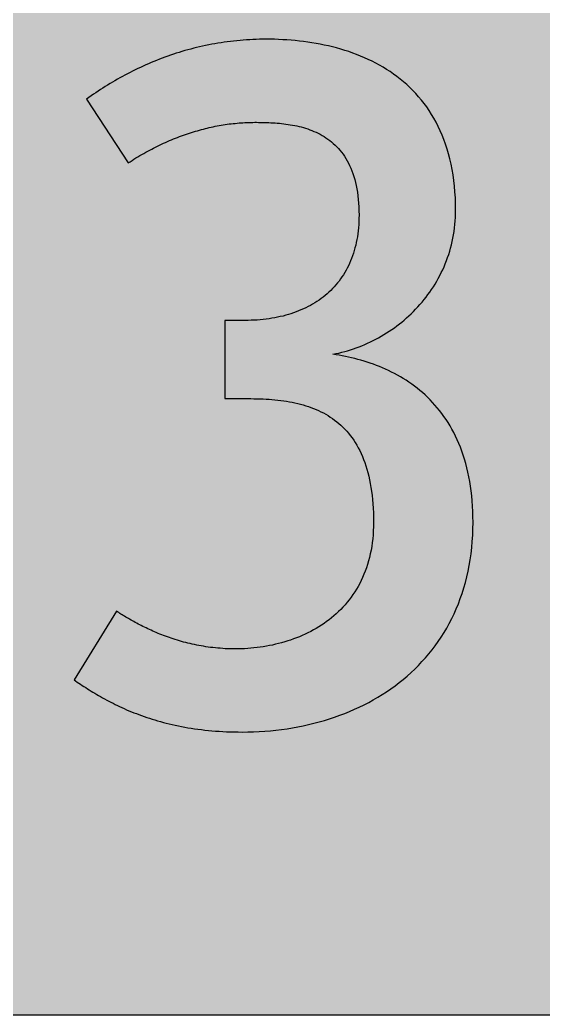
# Model space of a CAD drawing. Header units: millimetres. Extents: x 0 to 183, y 0 to 141.
# Drawn here: x 53.6 to 91.8, y 0.1 to 72.7 of the extents above; entities that cross this region are included whole.
import ezdxf

# ---------------------------------------------------------------- set-up
doc = ezdxf.new("R2010")
doc.units = ezdxf.units.MM

msp = doc.modelspace()

# ---------------------------------------------------------------- hatches: boundary and pattern name
for color, points in [(254, [(14.1633, 0.0536), (13.9878, 0.0533), (13.8125, 0.0559), (13.6373, 0.061), (13.462, 0.0686), (13.2893, 0.0787), (13.114, 0.0914), (12.9413, 0.1041), (12.7686, 0.1219), (12.5959, 0.1397), (12.4231, 0.16), (12.2504, 0.1829), (12.0777, 0.2057), (11.9075, 0.2337), (11.7373, 0.2616), (11.5672, 0.2921), (11.397, 0.3251), (11.2268, 0.3607), (11.0592, 0.3988), (10.8915, 0.4369), (10.7239, 0.4775), (10.5562, 0.5207), (10.3886, 0.5664), (10.2235, 0.6121), (10.0584, 0.6629), (9.8933, 0.7137), (9.7307, 0.7671), (9.5682, 0.8204), (9.4056, 0.8788), (9.2431, 0.9373), (9.083, 0.9982), (8.923, 1.0617), (8.763, 1.1252), (8.6055, 1.1938), (8.4455, 1.2624), (8.2906, 1.331), (8.1331, 1.4046), (7.9781, 1.4783), (7.8232, 1.5545), (7.6708, 1.6332), (7.5184, 1.7145), (7.366, 1.7958), (7.2161, 1.8796), (7.0663, 1.966), (6.919, 2.0523), (6.7716, 2.1438), (6.6243, 2.2352), (6.4795, 2.3266), (6.3348, 2.4232), (6.19, 2.5197), (6.0477, 2.6187), (5.908, 2.7178), (5.7683, 2.8194), (5.6286, 2.9235), (5.4915, 3.0302), (5.3543, 3.1369), (5.2197, 3.2461), (5.0851, 3.3579), (4.953, 3.4722), (4.8209, 3.5865), (4.6914, 3.7033), (4.5644, 3.8202), (4.4348, 3.9395), (4.3104, 4.0615), (4.1859, 4.1859), (4.0615, 4.3104), (3.9395, 4.4348), (3.8202, 4.5618), (3.7033, 4.6914), (3.5865, 4.8209), (3.4722, 4.953), (3.3579, 5.0851), (3.2487, 5.2197), (3.1369, 5.3543), (3.0302, 5.4915), (2.9235, 5.6286), (2.8194, 5.7683), (2.7178, 5.908), (2.6187, 6.0477), (2.5197, 6.19), (2.4232, 6.3348), (2.3266, 6.477), (2.2352, 6.6243), (2.1438, 6.7691), (2.0523, 6.919), (1.966, 7.0663), (1.8796, 7.2161), (1.7958, 7.366), (1.7145, 7.5184), (1.6332, 7.6708), (1.5545, 7.8232), (1.4783, 7.9781), (1.4046, 8.1331), (1.331, 8.2906), (1.2598, 8.4455), (1.1913, 8.603), (1.1252, 8.763), (1.0592, 8.923), (0.9982, 9.083), (0.9373, 9.2431), (0.8763, 9.4056), (0.8204, 9.5682), (0.7645, 9.7307), (0.7112, 9.8933), (0.6604, 10.0584), (0.6121, 10.2235), (0.5639, 10.3911), (0.5207, 10.5562), (0.4775, 10.7239), (0.4343, 10.8915), (0.3962, 11.0592), (0.3607, 11.2268), (0.3251, 11.397), (0.2921, 11.5672), (0.2616, 11.7373), (0.2311, 11.9075), (0.2057, 12.0802), (0.1803, 12.2504), (0.1575, 12.4231), (0.1372, 12.5959), (0.1194, 12.7686), (0.1041, 12.9413), (0.0889, 13.1166), (0.0787, 13.2893), (0.0686, 13.4645), (0.061, 13.6373), (0.0559, 13.8125), (0.0508, 13.9878), (0.0508, 14.163), (0.0522, 127.0536), (0.0508, 127.2286), (0.0559, 127.4039), (0.061, 127.5766), (0.0686, 127.7518), (0.0787, 127.9271), (0.0889, 128.0998), (0.1041, 128.2725), (0.1194, 128.4478), (0.1372, 128.6205), (0.1575, 128.7907), (0.1803, 128.9634), (0.2057, 129.1361), (0.2311, 129.3063), (0.2616, 129.4765), (0.2921, 129.6467), (0.3251, 129.8169), (0.3607, 129.987), (0.3962, 130.1547), (0.4343, 130.3249), (0.4775, 130.49), (0.5207, 130.6576), (0.5639, 130.8252), (0.6121, 130.9903), (0.6604, 131.1554), (0.7112, 131.3205), (0.7645, 131.4831), (0.8204, 131.6482), (0.8763, 131.8082), (0.9373, 131.9708), (0.9982, 132.1308), (1.0592, 132.2934), (1.1252, 132.4508), (1.1913, 132.6109), (1.2598, 132.7683), (1.331, 132.9258), (1.4046, 133.0808), (1.4783, 133.2357), (1.5545, 133.3906), (1.6332, 133.543), (1.7145, 133.6954), (1.7958, 133.8478), (1.8796, 133.9977), (1.966, 134.1476), (2.0523, 134.2974), (2.1438, 134.4447), (2.2352, 134.5895), (2.3266, 134.7368), (2.4232, 134.8791), (2.5197, 135.0239), (2.6187, 135.1661), (2.7178, 135.3058), (2.8194, 135.4455), (2.9235, 135.5852), (3.0302, 135.7224), (3.1369, 135.8595), (3.2487, 135.9941), (3.3579, 136.1288), (3.4722, 136.2608), (3.5865, 136.3929), (3.7033, 136.5225), (3.8202, 136.652), (3.9395, 136.779), (4.0615, 136.9035), (4.1859, 137.0305), (4.3104, 137.1524), (4.4348, 137.2743), (4.5644, 137.3937), (4.6914, 137.5131), (4.8209, 137.6274), (4.953, 137.7442), (5.0851, 137.856), (5.2197, 137.9677), (5.3543, 138.0769), (5.4915, 138.1836), (5.6286, 138.2903), (5.7683, 138.3944), (5.908, 138.496), (6.0477, 138.5976), (6.19, 138.6942), (6.3348, 138.7932), (6.4795, 138.8872), (6.6243, 138.9812), (6.7716, 139.0726), (6.919, 139.1615), (7.0663, 139.2479), (7.2161, 139.3342), (7.366, 139.4181), (7.5184, 139.5019), (7.6708, 139.5806), (7.8232, 139.6594), (7.9781, 139.7356), (8.1331, 139.8092), (8.2906, 139.8829), (8.4455, 139.954), (8.6055, 140.0226), (8.763, 140.0886), (8.923, 140.1547), (9.083, 140.2182), (9.2431, 140.2791), (9.4056, 140.3375), (9.5682, 140.3934), (9.7307, 140.4493), (9.8933, 140.5026), (10.0584, 140.5534), (10.2235, 140.6017), (10.3886, 140.65), (10.5562, 140.6957), (10.7239, 140.7389), (10.8915, 140.7795), (11.0592, 140.8176), (11.2268, 140.8557), (11.397, 140.8887), (11.5672, 140.9217), (11.7373, 140.9522), (11.9075, 140.9827), (12.0777, 141.0081), (12.2504, 141.0335), (12.4231, 141.0564), (12.5959, 141.0767), (12.7686, 141.0945), (12.9413, 141.1097), (13.114, 141.1249), (13.2893, 141.1376), (13.462, 141.1453), (13.6373, 141.1529), (13.8125, 141.158), (13.9878, 141.163), (14.163, 141.163), (169.3855, 141.1647), (169.5602, 141.163), (169.7355, 141.158), (169.9108, 141.1529), (170.0835, 141.1453), (170.2587, 141.1376), (170.4315, 141.1249), (170.6067, 141.1097), (170.7794, 141.0945), (170.9522, 141.0767), (171.1249, 141.0564), (171.2976, 141.0335), (171.4678, 141.0081), (171.6405, 140.9827), (171.8107, 140.9522), (171.9809, 140.9217), (172.151, 140.8887), (172.3187, 140.8557), (172.4889, 140.8176), (172.6565, 140.7795), (172.8241, 140.7389), (172.9918, 140.6957), (173.1569, 140.65), (173.3245, 140.6017), (173.4896, 140.5534), (173.6522, 140.5026), (173.8173, 140.4493), (173.9798, 140.3934), (174.1424, 140.3375), (174.305, 140.2791), (174.465, 140.2182), (174.625, 140.1547), (174.785, 140.0886), (174.9425, 140.0226), (175.1025, 139.954), (175.2575, 139.8829), (175.4149, 139.8092), (175.5699, 139.7356), (175.7248, 139.6594), (175.8772, 139.5806), (176.0296, 139.5019), (176.182, 139.4181), (176.3319, 139.3342), (176.4817, 139.2479), (176.6291, 139.1615), (176.7764, 139.0726), (176.9237, 138.9812), (177.0685, 138.8872), (177.2133, 138.7932), (177.358, 138.6942), (177.5003, 138.5976), (177.64, 138.496), (177.7797, 138.3944), (177.9194, 138.2903), (178.0565, 138.1836), (178.1937, 138.0769), (178.3283, 137.9677), (178.4629, 137.856), (178.595, 137.7442), (178.7271, 137.6274), (178.8566, 137.5131), (178.9836, 137.3937), (179.1132, 137.2743), (179.2376, 137.1524), (179.3621, 137.0305), (179.4866, 136.9035), (179.6085, 136.779), (179.7279, 136.652), (179.8447, 136.5225), (179.9615, 136.3929), (180.0758, 136.2608), (180.1901, 136.1288), (180.2994, 135.9941), (180.4111, 135.8595), (180.5178, 135.7224), (180.6245, 135.5852), (180.7261, 135.4455), (180.8302, 135.3058), (180.9293, 135.1661), (181.0283, 135.0239), (181.1249, 134.8791), (181.2214, 134.7368), (181.3128, 134.5895), (181.4043, 134.4447), (181.4957, 134.2974), (181.5821, 134.1476), (181.6684, 133.9977), (181.7522, 133.8478), (181.8335, 133.6954), (181.9148, 133.543), (181.991, 133.3906), (182.0697, 133.2357), (182.1434, 133.0808), (182.2145, 132.9258), (182.2856, 132.7683), (182.3542, 132.6109), (182.4228, 132.4508), (182.4863, 132.2934), (182.5498, 132.1308), (182.6108, 131.9708), (182.6692, 131.8082), (182.7276, 131.6482), (182.7809, 131.4831), (182.8343, 131.3205), (182.8851, 131.1554), (182.9359, 130.9903), (182.9816, 130.8252), (183.0273, 130.6576), (183.0705, 130.49), (183.1111, 130.3249), (183.1492, 130.1547), (183.1873, 129.987), (183.2229, 129.8169), (183.2559, 129.6467), (183.2864, 129.4765), (183.3143, 129.3063), (183.3397, 129.1361), (183.3651, 128.9634), (183.388, 128.7907), (183.4083, 128.6205), (183.4261, 128.4478), (183.4413, 128.2725), (183.4566, 128.0998), (183.4693, 127.9271), (183.4769, 127.7518), (183.4845, 127.5766), (183.4921, 127.4039), (183.4947, 127.2286), (183.4947, 127.0533), (183.4967, 14.1647), (183.4947, 13.9878), (183.4921, 13.8125), (183.4845, 13.6373), (183.4769, 13.4645), (183.4693, 13.2893), (183.4566, 13.1166), (183.4413, 12.9413), (183.4261, 12.7686), (183.4083, 12.5959), (183.388, 12.4231), (183.3651, 12.2504), (183.3397, 12.0802), (183.3143, 11.9075), (183.2864, 11.7373), (183.2559, 11.5672), (183.2229, 11.397), (183.1873, 11.2268), (183.1492, 11.0592), (183.1111, 10.8915), (183.0705, 10.7239), (183.0273, 10.5562), (182.9816, 10.3911), (182.9359, 10.2235), (182.8851, 10.0584), (182.8343, 9.8933), (182.7809, 9.7307), (182.7276, 9.5682), (182.6692, 9.4056), (182.6108, 9.2431), (182.5498, 9.083), (182.4863, 8.923), (182.4228, 8.763), (182.3542, 8.603), (182.2856, 8.4455), (182.2145, 8.2906), (182.1434, 8.1331), (182.0697, 7.9781), (181.991, 7.8232), (181.9148, 7.6708), (181.8335, 7.5184), (181.7522, 7.366), (181.6684, 7.2161), (181.5821, 7.0663), (181.4957, 6.919), (181.4043, 6.7691), (181.3128, 6.6243), (181.2214, 6.477), (181.1249, 6.3348), (181.0283, 6.19), (180.9293, 6.0477), (180.8302, 5.908), (180.7261, 5.7683), (180.6245, 5.6286), (180.5178, 5.4915), (180.4111, 5.3543), (180.2994, 5.2197), (180.1901, 5.0851), (180.0758, 4.953), (179.9615, 4.8209), (179.8447, 4.6914), (179.7279, 4.5618), (179.6085, 4.4348), (179.4866, 4.3104), (179.3621, 4.1859), (179.2376, 4.0615), (179.1132, 3.9395), (178.9836, 3.8202), (178.8566, 3.7033), (178.7271, 3.5865), (178.595, 3.4722), (178.4629, 3.3579), (178.3283, 3.2461), (178.1937, 3.1369), (178.0565, 3.0302), (177.9194, 2.9235), (177.7797, 2.8194), (177.64, 2.7178), (177.5003, 2.6187), (177.358, 2.5197), (177.2133, 2.4232), (177.0685, 2.3266), (176.9237, 2.2352), (176.7764, 2.1438), (176.6291, 2.0523), (176.4817, 1.966), (176.3319, 1.8796), (176.182, 1.7958), (176.0296, 1.7145), (175.8772, 1.6332), (175.7248, 1.5545), (175.5699, 1.4783), (175.4149, 1.4046), (175.2575, 1.331), (175.1025, 1.2624), (174.9425, 1.1938), (174.785, 1.1252), (174.625, 1.0617), (174.465, 0.9982), (174.305, 0.9373), (174.1424, 0.8788), (173.9798, 0.8204), (173.8173, 0.7671), (173.6522, 0.7137), (173.4896, 0.6629), (173.3245, 0.6121), (173.1569, 0.5664), (172.9918, 0.5207), (172.8241, 0.4775), (172.6565, 0.4369), (172.4889, 0.3988), (172.3187, 0.3607), (172.151, 0.3251), (171.9809, 0.2921), (171.8107, 0.2616), (171.6405, 0.2337), (171.4678, 0.2057), (171.2976, 0.1829), (171.1249, 0.16), (170.9522, 0.1397), (170.7794, 0.1219), (170.6067, 0.1041), (170.4315, 0.0914), (170.2587, 0.0787), (170.0835, 0.0686), (169.9108, 0.061), (169.7355, 0.0559), (169.5602, 0.0533), (169.385, 0.0533)]), (59, [(86.6951, 36.0369), (86.6902, 36.4388), (86.6775, 36.8325), (86.6597, 37.2186), (86.6318, 37.5945), (86.5962, 37.9654), (86.5556, 38.3261), (86.5073, 38.6791), (86.4514, 39.0246), (86.3879, 39.3624), (86.3194, 39.6926), (86.2432, 40.0152), (86.1619, 40.3301), (86.073, 40.6375), (85.9765, 40.9372), (85.8774, 41.2293), (85.7707, 41.5163), (85.6564, 41.7932), (85.5396, 42.0649), (85.4151, 42.3291), (85.2881, 42.5856), (85.1535, 42.8371), (85.0138, 43.0784), (84.8716, 43.3172), (84.7217, 43.5458), (84.5693, 43.7718), (84.4118, 43.9877), (84.2493, 44.1985), (84.0816, 44.4043), (83.9114, 44.6024), (83.7362, 44.7954), (83.5584, 44.9809), (83.378, 45.1637), (83.1926, 45.3365), (83.0047, 45.5066), (82.8116, 45.6692), (82.616, 45.8267), (82.4179, 45.9791), (82.2173, 46.1264), (82.0141, 46.2686), (81.8083, 46.4058), (81.6, 46.5353), (81.3892, 46.6623), (81.1759, 46.7817), (80.9625, 46.8986), (80.7441, 47.0103), (80.5256, 47.117), (80.3072, 47.2186), (80.0862, 47.3151), (79.8627, 47.4091), (79.6392, 47.4955), (79.4156, 47.5793), (79.1896, 47.6606), (78.9635, 47.7342), (78.7349, 47.8053), (78.5089, 47.8739), (78.2803, 47.9374), (78.0517, 47.9958), (77.8231, 48.0517), (77.597, 48.1051), (77.3684, 48.1533), (77.1423, 48.1965), (76.9137, 48.2371), (76.6877, 48.2752), (76.4642, 48.3108), (76.6775, 48.354), (76.8934, 48.3997), (77.1068, 48.4505), (77.3201, 48.5064), (77.5335, 48.5673), (77.7443, 48.6308), (77.9551, 48.6994), (78.166, 48.7731), (78.3742, 48.8518), (78.5825, 48.9331), (78.7883, 49.022), (78.994, 49.1109), (79.1972, 49.2074), (79.3979, 49.3065), (79.5985, 49.4106), (79.7992, 49.5173), (79.9948, 49.6291), (80.1903, 49.7434), (80.3834, 49.8627), (80.5739, 49.9872), (80.7618, 50.1142), (80.9473, 50.2463), (81.1327, 50.3809), (81.313, 50.5206), (81.4934, 50.6628), (81.6686, 50.8102), (81.8413, 50.96), (82.0115, 51.115), (82.1792, 51.2724), (82.3443, 51.435), (82.5043, 51.6001), (82.6618, 51.7677), (82.8167, 51.9405), (82.9691, 52.1157), (83.1164, 52.2961), (83.2612, 52.4764), (83.4009, 52.6618), (83.5355, 52.8523), (83.6701, 53.0454), (83.7971, 53.2409), (83.9216, 53.4391), (84.041, 53.6423), (84.1578, 53.8455), (84.2696, 54.0563), (84.3763, 54.2671), (84.4779, 54.4805), (84.5744, 54.6989), (84.6684, 54.9199), (84.7547, 55.1434), (84.8385, 55.3695), (84.9173, 55.5981), (84.9884, 55.8292), (85.057, 56.0654), (85.1179, 56.3042), (85.1764, 56.5429), (85.2272, 56.7868), (85.2729, 57.0332), (85.311, 57.2795), (85.344, 57.531), (85.3719, 57.785), (85.3948, 58.0415), (85.41, 58.3006), (85.4202, 58.5597), (85.4227, 58.8239), (85.4177, 59.2811), (85.4024, 59.7281), (85.3745, 60.165), (85.3364, 60.5917), (85.2907, 61.0083), (85.2322, 61.4147), (85.1662, 61.8109), (85.09, 62.197), (85.0036, 62.5729), (84.9071, 62.9387), (84.803, 63.2968), (84.6912, 63.6448), (84.5693, 63.9826), (84.4398, 64.3128), (84.3026, 64.6328), (84.1553, 64.9427), (84.0003, 65.245), (83.8403, 65.5371), (83.6701, 65.8216), (83.4949, 66.0984), (83.312, 66.3651), (83.1215, 66.6242), (82.9259, 66.8731), (82.7227, 67.117), (82.5119, 67.3506), (82.2985, 67.5767), (82.0776, 67.7951), (81.849, 68.006), (81.6178, 68.2092), (81.3791, 68.4047), (81.1378, 68.5927), (80.8914, 68.773), (80.6374, 68.9458), (80.3808, 69.1109), (80.1218, 69.2709), (79.8551, 69.4233), (79.5884, 69.5681), (79.3166, 69.7078), (79.0397, 69.8398), (78.7603, 69.9643), (78.4784, 70.0837), (78.1939, 70.198), (77.9069, 70.3047), (77.6148, 70.4063), (77.3227, 70.5002), (77.028, 70.5891), (76.7334, 70.673), (76.4337, 70.7492), (76.134, 70.8228), (75.8342, 70.8889), (75.532, 70.9498), (75.2297, 71.0057), (74.9249, 71.0565), (74.6201, 71.1022), (74.3153, 71.1454), (74.0131, 71.181), (73.7083, 71.2114), (73.4035, 71.2394), (73.0987, 71.2622), (72.7964, 71.28), (72.4941, 71.2953), (72.1919, 71.3054), (71.8922, 71.3105), (71.595, 71.313), (71.3511, 71.3105), (71.1073, 71.308), (70.866, 71.3003), (70.6247, 71.2902), (70.3859, 71.28), (70.1472, 71.2648), (69.911, 71.247), (69.6773, 71.2292), (69.4411, 71.2064), (69.2099, 71.181), (68.9762, 71.1556), (68.7476, 71.1251), (68.5165, 71.0946), (68.2904, 71.0616), (68.0618, 71.0235), (67.8383, 70.9854), (67.6123, 70.9447), (67.3913, 70.9016), (67.1678, 70.8558), (66.9468, 70.8101), (66.7283, 70.7593), (66.5099, 70.7085), (66.294, 70.6526), (66.0781, 70.5968), (65.8647, 70.5409), (65.6514, 70.4799), (65.438, 70.4164), (65.2272, 70.3529), (65.0189, 70.2869), (64.8106, 70.2183), (64.6049, 70.1497), (64.3992, 70.0786), (64.1934, 70.0049), (63.9902, 69.9287), (63.7896, 69.85), (63.5889, 69.7713), (63.3882, 69.69), (63.1901, 69.6087), (62.992, 69.5249), (62.7964, 69.4385), (62.6034, 69.3496), (62.4103, 69.2607), (62.2173, 69.1693), (62.0268, 69.0778), (61.8363, 68.9839), (61.6483, 68.8873), (61.4629, 68.7908), (61.275, 68.6918), (61.0921, 68.5927), (60.9092, 68.4911), (60.7263, 68.3895), (60.546, 68.2854), (60.3656, 68.1787), (60.1878, 68.072), (60.01, 67.9653), (59.8348, 67.8561), (59.6595, 67.7443), (59.4868, 67.6326), (59.3141, 67.5208), (59.1439, 67.4065), (58.9737, 67.2897), (58.8061, 67.1728), (58.6384, 67.056), (58.4708, 66.9392), (61.5075, 62.2829), (61.6483, 62.3722), (61.7906, 62.4637), (61.9328, 62.5526), (62.0776, 62.6415), (62.2198, 62.7253), (62.3621, 62.8117), (62.5069, 62.8955), (62.6491, 62.9768), (62.7939, 63.0555), (62.9361, 63.1342), (63.0809, 63.213), (63.2257, 63.2892), (63.3705, 63.3628), (63.5152, 63.4365), (63.6575, 63.5076), (63.8023, 63.5787), (63.947, 63.6473), (64.0918, 63.7134), (64.2366, 63.7794), (64.3814, 63.8429), (64.5287, 63.9064), (64.6735, 63.9674), (64.8183, 64.0283), (64.963, 64.0867), (65.1078, 64.1452), (65.2551, 64.1985), (65.3999, 64.2544), (65.5447, 64.3077), (65.6895, 64.3585), (65.8368, 64.4068), (65.9816, 64.4576), (66.1264, 64.5033), (66.2711, 64.549), (66.4185, 64.5922), (66.5632, 64.6354), (66.708, 64.676), (66.8553, 64.7167), (67.0001, 64.7548), (67.1449, 64.7929), (67.2897, 64.8284), (67.4345, 64.8614), (67.5818, 64.8945), (67.7266, 64.9249), (67.8713, 64.9554), (68.0161, 64.9834), (68.1609, 65.0088), (68.3057, 65.0342), (68.4505, 65.0596), (68.5952, 65.0824), (68.74, 65.1027), (68.8848, 65.1231), (69.0296, 65.1408), (69.1718, 65.1561), (69.3166, 65.1713), (69.4614, 65.1866), (69.6036, 65.1967), (69.7484, 65.2094), (69.8906, 65.217), (70.0354, 65.2272), (70.1777, 65.2323), (70.3199, 65.2374), (70.4647, 65.2424), (70.6069, 65.2424), (70.7492, 65.245), (70.8889, 65.245), (71.0311, 65.2424), (71.1759, 65.2424), (71.3232, 65.2399), (71.4705, 65.2374), (71.6204, 65.2323), (71.7728, 65.2272), (71.9277, 65.2196), (72.0801, 65.212), (72.2376, 65.2018), (72.3951, 65.1891), (72.5526, 65.1764), (72.71, 65.1586), (72.8701, 65.1408), (73.0301, 65.1205), (73.1901, 65.0977), (73.3501, 65.0723), (73.5101, 65.0443), (73.6702, 65.0138), (73.8276, 64.9808), (73.9877, 64.9427), (74.1451, 64.9046), (74.3052, 64.8589), (74.4601, 64.8132), (74.6176, 64.7624), (74.7725, 64.7065), (74.9249, 64.6481), (75.0773, 64.5871), (75.2297, 64.5185), (75.377, 64.4474), (75.5244, 64.3712), (75.6691, 64.2925), (75.8114, 64.2061), (75.9511, 64.1172), (76.0908, 64.0207), (76.2254, 63.9216), (76.3575, 63.815), (76.487, 63.7057), (76.614, 63.5889), (76.7385, 63.467), (76.8579, 63.3374), (76.9747, 63.2054), (77.089, 63.0657), (77.1982, 62.9183), (77.3024, 62.7659), (77.404, 62.6059), (77.5005, 62.4408), (77.5945, 62.2681), (77.6808, 62.0878), (77.7646, 61.9023), (77.8434, 61.7068), (77.9196, 61.5061), (77.9882, 61.2978), (78.0517, 61.0819), (78.1101, 60.8584), (78.1609, 60.6247), (78.2091, 60.386), (78.2498, 60.137), (78.2853, 59.8805), (78.3158, 59.6163), (78.3387, 59.3446), (78.3539, 59.0626), (78.3641, 58.7705), (78.3666, 58.4708), (78.3641, 58.2346), (78.3565, 58.0034), (78.3438, 57.7723), (78.3285, 57.5488), (78.3057, 57.3253), (78.2777, 57.1068), (78.2472, 56.8935), (78.2091, 56.6826), (78.1685, 56.4744), (78.1228, 56.2712), (78.072, 56.0705), (78.0161, 55.8749), (77.9577, 55.6819), (77.8916, 55.4939), (77.8231, 55.3085), (77.7519, 55.1256), (77.6732, 54.9478), (77.5919, 54.7726), (77.5081, 54.6024), (77.4167, 54.4373), (77.3227, 54.2722), (77.2262, 54.1122), (77.122, 53.9572), (77.0179, 53.8048), (76.9061, 53.6575), (76.7944, 53.5127), (76.675, 53.3705), (76.5531, 53.2333), (76.4286, 53.0987), (76.2991, 52.9692), (76.167, 52.8422), (76.0298, 52.7202), (75.8901, 52.6009), (75.7479, 52.4866), (75.6006, 52.3748), (75.4507, 52.2681), (75.2958, 52.164), (75.1408, 52.0624), (74.9783, 51.9659), (74.8157, 51.8744), (74.6481, 51.7855), (74.4804, 51.6992), (74.3077, 51.6179), (74.1299, 51.5417), (73.9521, 51.468), (73.7692, 51.3969), (73.5838, 51.3309), (73.3984, 51.2674), (73.2079, 51.2089), (73.0123, 51.1531), (72.8167, 51.1023), (72.6186, 51.054), (72.4179, 51.0108), (72.2147, 50.9702), (72.0065, 50.9346), (71.7982, 50.9016), (71.5874, 50.8737), (71.374, 50.8483), (71.1581, 50.8279), (70.9397, 50.8102), (70.7187, 50.7975), (70.4952, 50.7873), (70.2691, 50.7822), (70.043, 50.7797), (68.5631, 50.7817), (68.5631, 45.067), (70.4674, 45.067), (70.6907, 45.0647), (70.9143, 45.0621), (71.1352, 45.0545), (71.3562, 45.0469), (71.5772, 45.0367), (71.7956, 45.024), (72.0115, 45.0063), (72.2274, 44.9885), (72.4433, 44.9656), (72.6542, 44.9402), (72.865, 44.9123), (73.0733, 44.8793), (73.2815, 44.8437), (73.4873, 44.8056), (73.6879, 44.7624), (73.8886, 44.7167), (74.0893, 44.6659), (74.2848, 44.6126), (74.4779, 44.5541), (74.6709, 44.4906), (74.8589, 44.4246), (75.0443, 44.3535), (75.2272, 44.2798), (75.4101, 44.1985), (75.5879, 44.1147), (75.7631, 44.0258), (75.9333, 43.9293), (76.1035, 43.8302), (76.2686, 43.7261), (76.4311, 43.6169), (76.5886, 43.5026), (76.7461, 43.3807), (76.896, 43.2562), (77.0458, 43.1241), (77.1906, 42.987), (77.3303, 42.8422), (77.4675, 42.6949), (77.6021, 42.5399), (77.7316, 42.3774), (77.8561, 42.2097), (77.978, 42.037), (78.0948, 41.8567), (78.2066, 41.6687), (78.3133, 41.4757), (78.4174, 41.275), (78.5165, 41.0667), (78.6105, 40.8534), (78.6994, 40.6324), (78.7857, 40.4038), (78.8645, 40.1676), (78.9407, 39.9237), (79.0092, 39.6723), (79.0753, 39.4132), (79.1337, 39.1465), (79.1896, 38.8722), (79.2378, 38.5902), (79.281, 38.3007), (79.3191, 38.0035), (79.3521, 37.6961), (79.3775, 37.3812), (79.3979, 37.0586), (79.4131, 36.7259), (79.4233, 36.3855), (79.4258, 36.035), (79.4233, 35.7276), (79.4106, 35.4254), (79.3928, 35.1282), (79.3648, 34.8386), (79.3318, 34.5542), (79.2912, 34.2748), (79.2429, 34.003), (79.1896, 33.7337), (79.1286, 33.4721), (79.06, 33.2156), (78.9864, 32.9641), (78.9051, 32.7203), (78.8187, 32.479), (78.7273, 32.2453), (78.6282, 32.0167), (78.5241, 31.7932), (78.4149, 31.5747), (78.298, 31.3614), (78.1787, 31.1556), (78.0517, 30.9524), (77.9221, 30.7569), (77.785, 30.5638), (77.6453, 30.3784), (77.4979, 30.1955), (77.3481, 30.0203), (77.1931, 29.8475), (77.0357, 29.6824), (76.8731, 29.5224), (76.7055, 29.3649), (76.5327, 29.2151), (76.36, 29.0678), (76.1797, 28.9255), (75.9993, 28.7909), (75.8139, 28.6588), (75.6234, 28.5318), (75.4329, 28.4099), (75.2373, 28.2905), (75.0418, 28.1788), (74.8411, 28.0721), (74.6379, 27.9679), (74.4322, 27.8689), (74.2239, 27.7749), (74.0156, 27.686), (73.8022, 27.5996), (73.5889, 27.5184), (73.373, 27.4422), (73.1571, 27.371), (72.9386, 27.3025), (72.7177, 27.239), (72.4967, 27.1805), (72.2732, 27.1272), (72.0496, 27.0764), (71.8261, 27.0307), (71.6001, 26.9875), (71.374, 26.9494), (71.1479, 26.9164), (70.9219, 26.8859), (70.6958, 26.8605), (70.4672, 26.8402), (70.2412, 26.8224), (70.0151, 26.8097), (69.789, 26.7995), (69.563, 26.7945), (69.3369, 26.7919), (69.149, 26.7919), (68.9635, 26.797), (68.7781, 26.8021), (68.5952, 26.8097), (68.4124, 26.8224), (68.232, 26.8351), (68.0542, 26.8503), (67.8764, 26.8656), (67.7012, 26.8859), (67.5259, 26.9062), (67.3532, 26.9291), (67.183, 26.9545), (67.0128, 26.9824), (66.8452, 27.0104), (66.6775, 27.0408), (66.5124, 27.0739), (66.3499, 27.1069), (66.1873, 27.1424), (66.0273, 27.178), (65.8698, 27.2161), (65.7123, 27.2567), (65.5574, 27.2974), (65.4025, 27.3406), (65.2526, 27.3837), (65.1027, 27.4269), (64.9529, 27.4752), (64.8056, 27.5209), (64.6608, 27.5692), (64.5185, 27.6174), (64.3763, 27.6682), (64.2366, 27.719), (64.0994, 27.7698), (63.9623, 27.8232), (63.8277, 27.8765), (63.6956, 27.9298), (63.5635, 27.9857), (63.434, 28.0391), (63.307, 28.0949), (63.18, 28.1508), (63.058, 28.2067), (62.9361, 28.2651), (62.8142, 28.321), (62.6974, 28.3794), (62.5805, 28.4353), (62.4662, 28.4937), (62.3545, 28.5521), (62.2427, 28.6106), (62.1335, 28.6664), (62.0268, 28.7249), (61.9227, 28.7833), (61.8185, 28.8392), (61.7169, 28.8976), (61.6179, 28.9535), (61.5213, 29.0093), (61.4248, 29.0652), (61.3334, 29.1211), (61.2419, 29.177), (61.153, 29.2303), (61.0641, 29.2862), (60.9803, 29.337), (60.8965, 29.3903), (60.8152, 29.4437), (60.7365, 29.4945), (60.6577, 29.5427), (57.555, 24.5357), (57.6707, 24.4551), (57.7875, 24.3738), (57.9095, 24.2926), (58.0314, 24.2113), (58.1533, 24.13), (58.2803, 24.0487), (58.4073, 23.9674), (58.5368, 23.8836), (58.6664, 23.8023), (58.7985, 23.7185), (58.9356, 23.6372), (59.0728, 23.5534), (59.2099, 23.4721), (59.3522, 23.3883), (59.4944, 23.307), (59.6417, 23.2258), (59.7891, 23.1419), (59.9389, 23.0607), (60.0913, 22.9794), (60.2463, 22.9006), (60.4012, 22.8194), (60.5612, 22.7406), (60.7238, 22.6619), (60.8863, 22.5857), (61.054, 22.5069), (61.2216, 22.4307), (61.3943, 22.3545), (61.5671, 22.2809), (61.7449, 22.2072), (61.9227, 22.1361), (62.1055, 22.065), (62.291, 21.9939), (62.4789, 21.9253), (62.6669, 21.8567), (62.8599, 21.7907), (63.058, 21.7272), (63.2562, 21.6637), (63.4568, 21.6027), (63.6626, 21.5417), (63.8683, 21.4833), (64.0791, 21.4274), (64.2925, 21.3716), (64.5109, 21.3182), (64.7294, 21.2674), (64.9529, 21.2166), (65.1789, 21.1709), (65.4075, 21.1252), (65.6412, 21.082), (65.8774, 21.0414), (66.1162, 21.0007), (66.3575, 20.9652), (66.6039, 20.9296), (66.8528, 20.8991), (67.1068, 20.8686), (67.3633, 20.8432), (67.6224, 20.8178), (67.8866, 20.7975), (68.1533, 20.7772), (68.4225, 20.762), (68.6968, 20.7493), (68.9737, 20.7366), (69.2556, 20.7289), (69.5427, 20.7264), (69.8297, 20.7239), (70.2462, 20.7289), (70.6603, 20.7391), (71.0743, 20.7569), (71.4858, 20.7848), (71.8947, 20.8178), (72.3011, 20.861), (72.705, 20.9093), (73.1088, 20.9652), (73.5076, 21.0287), (73.9038, 21.0998), (74.2975, 21.1811), (74.6887, 21.2674), (75.0748, 21.3614), (75.4583, 21.463), (75.8393, 21.5722), (76.2152, 21.6865), (76.5886, 21.811), (76.9569, 21.9431), (77.3201, 22.0828), (77.6808, 22.2301), (78.0364, 22.3825), (78.3869, 22.545), (78.7324, 22.7127), (79.0727, 22.8905), (79.408, 23.0734), (79.7382, 23.2639), (80.0633, 23.4645), (80.3808, 23.6703), (80.6933, 23.8836), (81.0006, 24.1046), (81.3029, 24.3332), (81.595, 24.5694), (81.8845, 24.8133), (82.1639, 25.0647), (82.4382, 25.3238), (82.7075, 25.588), (82.9666, 25.8623), (83.218, 26.1417), (83.4644, 26.4312), (83.7032, 26.7259), (83.9318, 27.0281), (84.1527, 27.338), (84.3686, 27.6581), (84.5744, 27.9832), (84.77, 28.3159), (84.9579, 28.6537), (85.1383, 29.0017), (85.3084, 29.3573), (85.471, 29.718), (85.6234, 30.0888), (85.7656, 30.4648), (85.9003, 30.8508), (86.0222, 31.242), (86.1365, 31.6408), (86.2406, 32.0472), (86.3346, 32.4612), (86.4159, 32.8828), (86.4895, 33.3096), (86.5505, 33.7464), (86.6013, 34.1884), (86.6419, 34.6405), (86.6699, 35.0977), (86.6877, 35.5625), (86.6927, 36.035)])]:
    msp.add_hatch(color=color).paths.add_polyline_path(points)
h = msp.add_hatch(color=59)
h.paths.add_polyline_path([(14.1633, 3.5814), (13.8887, 3.5839), (13.6169, 3.5941), (13.3477, 3.6119), (13.081, 3.6347), (12.8143, 3.6652), (12.5501, 3.7008), (12.2885, 3.7465), (12.0294, 3.7948), (11.7729, 3.8506), (11.5164, 3.9141), (11.2649, 3.9827), (11.016, 4.0564), (10.7671, 4.1351), (10.5232, 4.2215), (10.2819, 4.3129), (10.0432, 4.412), (9.8069, 4.5161), (9.5733, 4.6228), (9.3447, 4.7371), (9.1186, 4.8565), (8.8951, 4.9809), (8.6741, 5.113), (8.4582, 5.2476), (8.2448, 5.3873), (8.0366, 5.5321), (7.8308, 5.682), (7.6276, 5.8369), (7.4295, 5.9969), (7.2365, 6.1595), (7.046, 6.3297), (6.8605, 6.5024), (6.6777, 6.6802), (6.5024, 6.8605), (6.3271, 7.046), (6.1595, 7.2365), (5.9969, 7.432), (5.8369, 7.6302), (5.682, 7.8308), (5.5321, 8.0366), (5.3873, 8.2448), (5.2451, 8.4582), (5.1105, 8.6741), (4.9809, 8.8951), (4.8565, 9.1186), (4.7371, 9.3447), (4.6228, 9.5758), (4.5136, 9.8069), (4.4094, 10.0432), (4.3129, 10.2819), (4.2215, 10.5232), (4.1351, 10.7696), (4.0538, 11.016), (3.9802, 11.2649), (3.9116, 11.5189), (3.8506, 11.7729), (3.7948, 12.0294), (3.744, 12.2911), (3.7008, 12.5527), (3.6627, 12.8143), (3.6322, 13.081), (3.6093, 13.3502), (3.5916, 13.6195), (3.5814, 13.8913), (3.5789, 14.163), (3.58, 127.0536), (3.5814, 127.3251), (3.5916, 127.5969), (3.6093, 127.8661), (3.6322, 128.1354), (3.6627, 128.3995), (3.7008, 128.6637), (3.744, 128.9253), (3.7948, 129.1844), (3.8506, 129.4409), (3.9116, 129.6975), (3.9802, 129.9489), (4.0538, 130.2004), (4.1351, 130.4468), (4.2215, 130.6906), (4.3129, 130.9319), (4.4094, 131.1707), (4.5136, 131.4069), (4.6228, 131.6406), (4.7371, 131.8692), (4.8565, 132.0978), (4.9809, 132.3188), (5.1105, 132.5397), (5.2451, 132.7556), (5.3873, 132.969), (5.5321, 133.1773), (5.682, 133.383), (5.8369, 133.5862), (5.9969, 133.7843), (6.1595, 133.9774), (6.3271, 134.1679), (6.5024, 134.3533), (6.6777, 134.5362), (6.8605, 134.714), (7.046, 134.8867), (7.2365, 135.0543), (7.4295, 135.2194), (7.6276, 135.3769), (7.8308, 135.5319), (8.0366, 135.6817), (8.2448, 135.829), (8.4582, 135.9687), (8.6741, 136.1034), (8.8951, 136.2329), (9.1186, 136.3574), (9.3447, 136.4767), (9.5733, 136.591), (9.8069, 136.7003), (10.0432, 136.8044), (10.2819, 136.9009), (10.5232, 136.9924), (10.7671, 137.0787), (11.016, 137.16), (11.2649, 137.2337), (11.5164, 137.3022), (11.7729, 137.3657), (12.0294, 137.4216), (12.2885, 137.4699), (12.5501, 137.5131), (12.8143, 137.5512), (13.081, 137.5816), (13.3477, 137.6045), (13.6169, 137.6223), (13.8887, 137.6324), (14.163, 137.635), (169.3855, 137.637), (169.6568, 137.6324), (169.9285, 137.6223), (170.1978, 137.6045), (170.467, 137.5816), (170.7312, 137.5512), (170.9953, 137.5131), (171.257, 137.4699), (171.5186, 137.4216), (171.7751, 137.3657), (172.0291, 137.3022), (172.2831, 137.2337), (172.532, 137.16), (172.7784, 137.0787), (173.0223, 136.9924), (173.2661, 136.9009), (173.5049, 136.8044), (173.7411, 136.7003), (173.9722, 136.591), (174.2034, 136.4767), (174.4294, 136.3574), (174.6529, 136.2329), (174.8714, 136.1034), (175.0898, 135.9687), (175.3006, 135.829), (175.5115, 135.6817), (175.7172, 135.5319), (175.9179, 135.3769), (176.116, 135.2194), (176.3116, 135.0543), (176.4995, 134.8867), (176.6875, 134.714), (176.8678, 134.5362), (177.0456, 134.3533), (177.2183, 134.1679), (177.386, 133.9774), (177.5511, 133.7843), (177.7111, 133.5862), (177.866, 133.383), (178.0159, 133.1773), (178.1607, 132.969), (178.3004, 132.7556), (178.435, 132.5397), (178.5645, 132.3188), (178.6915, 132.0978), (178.8109, 131.8692), (178.9252, 131.6406), (179.0319, 131.4069), (179.136, 131.1707), (179.2326, 130.9319), (179.3265, 130.6906), (179.4104, 130.4468), (179.4916, 130.2004), (179.5653, 129.9489), (179.6339, 129.6975), (179.6974, 129.4409), (179.7533, 129.1844), (179.8015, 128.9253), (179.8447, 128.6637), (179.8828, 128.3995), (179.9133, 128.1354), (179.9361, 127.8661), (179.9539, 127.5969), (179.9641, 127.3251), (179.9666, 127.0533), (179.9689, 14.1647), (179.9641, 13.8913), (179.9539, 13.6195), (179.9361, 13.3502), (179.9133, 13.081), (179.8828, 12.8143), (179.8447, 12.5527), (179.8015, 12.2911), (179.7533, 12.0294), (179.6974, 11.7729), (179.6339, 11.5189), (179.5653, 11.2649), (179.4916, 11.016), (179.4104, 10.7696), (179.3265, 10.5232), (179.2326, 10.2819), (179.136, 10.0432), (179.0319, 9.8069), (178.9252, 9.5758), (178.8109, 9.3447), (178.6915, 9.1186), (178.5645, 8.8951), (178.435, 8.6741), (178.3004, 8.4582), (178.1607, 8.2448), (178.0159, 8.0366), (177.866, 7.8308), (177.7111, 7.6302), (177.5511, 7.432), (177.386, 7.2365), (177.2183, 7.046), (177.0456, 6.8605), (176.8678, 6.6802), (176.6875, 6.5024), (176.4995, 6.3297), (176.3116, 6.1595), (176.116, 5.9969), (175.9179, 5.8369), (175.7172, 5.682), (175.5115, 5.5321), (175.3006, 5.3873), (175.0898, 5.2476), (174.8714, 5.113), (174.6529, 4.9809), (174.4294, 4.8565), (174.2034, 4.7371), (173.9722, 4.6228), (173.7411, 4.5161), (173.5049, 4.412), (173.2661, 4.3129), (173.0223, 4.2215), (172.7784, 4.1351), (172.532, 4.0564), (172.2831, 3.9827), (172.0291, 3.9141), (171.7751, 3.8506), (171.5186, 3.7948), (171.257, 3.7465), (170.9953, 3.7008), (170.7312, 3.6652), (170.467, 3.6347), (170.1978, 3.6119), (169.9285, 3.5941), (169.6568, 3.5839), (169.385, 3.5789)])
h.paths.add_polyline_path([(14.1633, 8.8731), (14.0259, 8.8748), (13.8887, 8.8798), (13.7541, 8.8875), (13.622, 8.9002), (13.4874, 8.9154), (13.3553, 8.9332), (13.2258, 8.9535), (13.0962, 8.9789), (12.9667, 9.0068), (12.8397, 9.0373), (12.7127, 9.0729), (12.5882, 9.1084), (12.4663, 9.1491), (12.3419, 9.1923), (12.2225, 9.238), (12.1031, 9.2888), (11.9837, 9.3396), (11.8694, 9.3929), (11.7526, 9.4513), (11.6408, 9.5098), (11.5291, 9.5733), (11.4198, 9.6368), (11.3106, 9.7053), (11.2039, 9.7765), (11.0998, 9.8476), (10.9957, 9.9238), (10.8966, 10), (10.7975, 10.0787), (10.6985, 10.1625), (10.6045, 10.2464), (10.5105, 10.3327), (10.4216, 10.4216), (10.3327, 10.5131), (10.2464, 10.6045), (10.16, 10.701), (10.0787, 10.7975), (10, 10.8966), (9.9212, 10.9982), (9.8476, 11.0998), (9.7739, 11.2039), (9.7053, 11.3106), (9.6368, 11.4198), (9.5707, 11.5291), (9.5098, 11.6408), (9.4488, 11.7551), (9.3929, 11.8694), (9.337, 11.9863), (9.2862, 12.1031), (9.238, 12.2225), (9.1923, 12.3444), (9.1491, 12.4663), (9.1084, 12.5908), (9.0703, 12.7152), (9.0373, 12.8397), (9.0068, 12.9692), (8.9789, 13.0962), (8.9535, 13.2258), (8.9306, 13.3579), (8.9129, 13.4899), (8.8976, 13.622), (8.8849, 13.7566), (8.8773, 13.8913), (8.8722, 14.0259), (8.8697, 14.163), (8.8717, 127.0536), (8.8722, 127.188), (8.8773, 127.3251), (8.8849, 127.4597), (8.8976, 127.5944), (8.9129, 127.7264), (8.9306, 127.8585), (8.9535, 127.9881), (8.9789, 128.1176), (9.0068, 128.2471), (9.0373, 128.3741), (9.0703, 128.5011), (9.1084, 128.6256), (9.1491, 128.7501), (9.1923, 128.872), (9.238, 128.9914), (9.2862, 129.1107), (9.337, 129.2301), (9.3929, 129.347), (9.4488, 129.4613), (9.5098, 129.573), (9.5707, 129.6848), (9.6368, 129.7965), (9.7053, 129.9032), (9.7739, 130.0099), (9.8476, 130.114), (9.9212, 130.2182), (10, 130.3198), (10.0787, 130.4188), (10.16, 130.5154), (10.2464, 130.6093), (10.3327, 130.7033), (10.4216, 130.7948), (10.5105, 130.8837), (10.6045, 130.97), (10.6985, 131.0538), (10.7975, 131.1351), (10.8966, 131.2139), (10.9957, 131.2926), (11.0998, 131.3663), (11.2039, 131.4399), (11.3106, 131.511), (11.4198, 131.5771), (11.5291, 131.6431), (11.6408, 131.7041), (11.7526, 131.765), (11.8694, 131.8209), (11.9837, 131.8768), (12.1031, 131.9276), (12.2225, 131.9759), (12.3419, 132.0216), (12.4663, 132.0648), (12.5882, 132.1054), (12.7127, 132.1435), (12.8397, 132.1765), (12.9667, 132.2095), (13.0962, 132.2375), (13.2258, 132.2603), (13.3553, 132.2832), (13.4874, 132.301), (13.622, 132.3162), (13.7541, 132.3289), (13.8887, 132.3365), (14.0259, 132.3416), (14.163, 132.3442), (169.3855, 132.3453), (169.5221, 132.3416), (169.6568, 132.3365), (169.7914, 132.3289), (169.926, 132.3162), (170.0581, 132.301), (170.1902, 132.2832), (170.3222, 132.2603), (170.4518, 132.2375), (170.5788, 132.2095), (170.7058, 132.1765), (170.8328, 132.1435), (170.9572, 132.1054), (171.0817, 132.0648), (171.2036, 132.0216), (171.3255, 131.9759), (171.4449, 131.9276), (171.5618, 131.8768), (171.6786, 131.8209), (171.7929, 131.765), (171.9072, 131.7041), (172.019, 131.6431), (172.1282, 131.5771), (172.2374, 131.511), (172.3441, 131.4399), (172.4482, 131.3663), (172.5498, 131.2926), (172.6514, 131.2139), (172.7505, 131.1351), (172.847, 131.0538), (172.9435, 130.97), (173.035, 130.8837), (173.1264, 130.7948), (173.2153, 130.7033), (173.3017, 130.6093), (173.3855, 130.5154), (173.4668, 130.4188), (173.548, 130.3198), (173.6242, 130.2182), (173.7004, 130.114), (173.7716, 130.0099), (173.8427, 129.9032), (173.9113, 129.7965), (173.9748, 129.6848), (174.0383, 129.573), (174.0967, 129.4613), (174.1551, 129.347), (174.2084, 129.2301), (174.2592, 129.1107), (174.31, 128.9914), (174.3558, 128.872), (174.3989, 128.7501), (174.437, 128.6256), (174.4751, 128.5011), (174.5082, 128.3741), (174.5412, 128.2471), (174.5691, 128.1176), (174.5945, 127.9881), (174.6148, 127.8585), (174.6326, 127.7264), (174.6479, 127.5944), (174.6606, 127.4597), (174.6682, 127.3251), (174.6733, 127.188), (174.6758, 127.0533), (174.6772, 14.1647), (174.6733, 14.0259), (174.6682, 13.8913), (174.6606, 13.7566), (174.6479, 13.622), (174.6326, 13.4899), (174.6148, 13.3579), (174.5945, 13.2258), (174.5691, 13.0962), (174.5412, 12.9692), (174.5082, 12.8397), (174.4751, 12.7152), (174.437, 12.5908), (174.3989, 12.4663), (174.3558, 12.3444), (174.31, 12.2225), (174.2592, 12.1031), (174.2084, 11.9863), (174.1551, 11.8694), (174.0967, 11.7551), (174.0383, 11.6408), (173.9748, 11.5291), (173.9113, 11.4198), (173.8427, 11.3106), (173.7716, 11.2039), (173.7004, 11.0998), (173.6242, 10.9982), (173.548, 10.8966), (173.4668, 10.7975), (173.3855, 10.701), (173.3017, 10.6045), (173.2153, 10.5131), (173.1264, 10.4216), (173.035, 10.3327), (172.9435, 10.2464), (172.847, 10.1625), (172.7505, 10.0787), (172.6514, 10), (172.5498, 9.9238), (172.4482, 9.8476), (172.3441, 9.7765), (172.2374, 9.7053), (172.1282, 9.6368), (172.019, 9.5733), (171.9072, 9.5098), (171.7929, 9.4513), (171.6786, 9.3929), (171.5618, 9.3396), (171.4449, 9.2888), (171.3255, 9.238), (171.2036, 9.1923), (171.0817, 9.1491), (170.9572, 9.1084), (170.8328, 9.0729), (170.7058, 9.0373), (170.5788, 9.0068), (170.4518, 8.9789), (170.3222, 8.9535), (170.1902, 8.9332), (170.0581, 8.9154), (169.926, 8.9002), (169.7914, 8.8875), (169.6568, 8.8798), (169.5221, 8.8748), (169.385, 8.8722)], flags=16)

# ---------------------------------------------------------------- linework, layer by layer
at = {"color": 59}
msp.add_lwpolyline([(86.6951, 36.0369), (86.6902, 36.4388), (86.6775, 36.8325), (86.6597, 37.2186), (86.6318, 37.5945), (86.5962, 37.9654), (86.5556, 38.3261), (86.5073, 38.6791), (86.4514, 39.0246), (86.3879, 39.3624), (86.3194, 39.6926), (86.2432, 40.0152), (86.1619, 40.3301), (86.073, 40.6375), (85.9765, 40.9372), (85.8774, 41.2293), (85.7707, 41.5163), (85.6564, 41.7932), (85.5396, 42.0649), (85.4151, 42.3291), (85.2881, 42.5856), (85.1535, 42.8371), (85.0138, 43.0784), (84.8716, 43.3172), (84.7217, 43.5458), (84.5693, 43.7718), (84.4118, 43.9877), (84.2493, 44.1985), (84.0816, 44.4043), (83.9114, 44.6024), (83.7362, 44.7954), (83.5584, 44.9809), (83.378, 45.1637), (83.1926, 45.3365), (83.0047, 45.5066), (82.8116, 45.6692), (82.616, 45.8267), (82.4179, 45.9791), (82.2173, 46.1264), (82.0141, 46.2686), (81.8083, 46.4058), (81.6, 46.5353), (81.3892, 46.6623), (81.1759, 46.7817), (80.9625, 46.8986), (80.7441, 47.0103), (80.5256, 47.117), (80.3072, 47.2186), (80.0862, 47.3151), (79.8627, 47.4091), (79.6392, 47.4955), (79.4156, 47.5793), (79.1896, 47.6606), (78.9635, 47.7342), (78.7349, 47.8053), (78.5089, 47.8739), (78.2803, 47.9374), (78.0517, 47.9958), (77.8231, 48.0517), (77.597, 48.1051), (77.3684, 48.1533), (77.1423, 48.1965), (76.9137, 48.2371), (76.6877, 48.2752), (76.4642, 48.3108), (76.6775, 48.354), (76.8934, 48.3997), (77.1068, 48.4505), (77.3201, 48.5064), (77.5335, 48.5673), (77.7443, 48.6308), (77.9551, 48.6994), (78.166, 48.7731), (78.3742, 48.8518), (78.5825, 48.9331), (78.7883, 49.022), (78.994, 49.1109), (79.1972, 49.2074), (79.3979, 49.3065), (79.5985, 49.4106), (79.7992, 49.5173), (79.9948, 49.6291), (80.1903, 49.7434), (80.3834, 49.8627), (80.5739, 49.9872), (80.7618, 50.1142), (80.9473, 50.2463), (81.1327, 50.3809), (81.313, 50.5206), (81.4934, 50.6628), (81.6686, 50.8102), (81.8413, 50.96), (82.0115, 51.115), (82.1792, 51.2724), (82.3443, 51.435), (82.5043, 51.6001), (82.6618, 51.7677), (82.8167, 51.9405), (82.9691, 52.1157), (83.1164, 52.2961), (83.2612, 52.4764), (83.4009, 52.6618), (83.5355, 52.8523), (83.6701, 53.0454), (83.7971, 53.2409), (83.9216, 53.4391), (84.041, 53.6423), (84.1578, 53.8455), (84.2696, 54.0563), (84.3763, 54.2671), (84.4779, 54.4805), (84.5744, 54.6989), (84.6684, 54.9199), (84.7547, 55.1434), (84.8385, 55.3695), (84.9173, 55.5981), (84.9884, 55.8292), (85.057, 56.0654), (85.1179, 56.3042), (85.1764, 56.5429), (85.2272, 56.7868), (85.2729, 57.0332), (85.311, 57.2795), (85.344, 57.531), (85.3719, 57.785), (85.3948, 58.0415), (85.41, 58.3006), (85.4202, 58.5597), (85.4227, 58.8239), (85.4177, 59.2811), (85.4024, 59.7281), (85.3745, 60.165), (85.3364, 60.5917), (85.2907, 61.0083), (85.2322, 61.4147), (85.1662, 61.8109), (85.09, 62.197), (85.0036, 62.5729), (84.9071, 62.9387), (84.803, 63.2968), (84.6912, 63.6448), (84.5693, 63.9826), (84.4398, 64.3128), (84.3026, 64.6328), (84.1553, 64.9427), (84.0003, 65.245), (83.8403, 65.5371), (83.6701, 65.8216), (83.4949, 66.0984), (83.312, 66.3651), (83.1215, 66.6242), (82.9259, 66.8731), (82.7227, 67.117), (82.5119, 67.3506), (82.2985, 67.5767), (82.0776, 67.7951), (81.849, 68.006), (81.6178, 68.2092), (81.3791, 68.4047), (81.1378, 68.5927), (80.8914, 68.773), (80.6374, 68.9458), (80.3808, 69.1109), (80.1218, 69.2709), (79.8551, 69.4233), (79.5884, 69.5681), (79.3166, 69.7078), (79.0397, 69.8398), (78.7603, 69.9643), (78.4784, 70.0837), (78.1939, 70.198), (77.9069, 70.3047), (77.6148, 70.4063), (77.3227, 70.5002), (77.028, 70.5891), (76.7334, 70.673), (76.4337, 70.7492), (76.134, 70.8228), (75.8342, 70.8889), (75.532, 70.9498), (75.2297, 71.0057), (74.9249, 71.0565), (74.6201, 71.1022), (74.3153, 71.1454), (74.0131, 71.181), (73.7083, 71.2114), (73.4035, 71.2394), (73.0987, 71.2622), (72.7964, 71.28), (72.4941, 71.2953), (72.1919, 71.3054), (71.8922, 71.3105), (71.595, 71.313), (71.3511, 71.3105), (71.1073, 71.308), (70.866, 71.3003), (70.6247, 71.2902), (70.3859, 71.28), (70.1472, 71.2648), (69.911, 71.247), (69.6773, 71.2292), (69.4411, 71.2064), (69.2099, 71.181), (68.9762, 71.1556), (68.7476, 71.1251), (68.5165, 71.0946), (68.2904, 71.0616), (68.0618, 71.0235), (67.8383, 70.9854), (67.6123, 70.9447), (67.3913, 70.9016), (67.1678, 70.8558), (66.9468, 70.8101), (66.7283, 70.7593), (66.5099, 70.7085), (66.294, 70.6526), (66.0781, 70.5968), (65.8647, 70.5409), (65.6514, 70.4799), (65.438, 70.4164), (65.2272, 70.3529), (65.0189, 70.2869), (64.8106, 70.2183), (64.6049, 70.1497), (64.3992, 70.0786), (64.1934, 70.0049), (63.9902, 69.9287), (63.7896, 69.85), (63.5889, 69.7713), (63.3882, 69.69), (63.1901, 69.6087), (62.992, 69.5249), (62.7964, 69.4385), (62.6034, 69.3496), (62.4103, 69.2607), (62.2173, 69.1693), (62.0268, 69.0778), (61.8363, 68.9839), (61.6483, 68.8873), (61.4629, 68.7908), (61.275, 68.6918), (61.0921, 68.5927), (60.9092, 68.4911), (60.7263, 68.3895), (60.546, 68.2854), (60.3656, 68.1787), (60.1878, 68.072), (60.01, 67.9653), (59.8348, 67.8561), (59.6595, 67.7443), (59.4868, 67.6326), (59.3141, 67.5208), (59.1439, 67.4065), (58.9737, 67.2897), (58.8061, 67.1728), (58.6384, 67.056), (58.4708, 66.9392), (61.5075, 62.2829), (61.6483, 62.3722), (61.7906, 62.4637), (61.9328, 62.5526), (62.0776, 62.6415), (62.2198, 62.7253), (62.3621, 62.8117), (62.5069, 62.8955), (62.6491, 62.9768), (62.7939, 63.0555), (62.9361, 63.1342), (63.0809, 63.213), (63.2257, 63.2892), (63.3705, 63.3628), (63.5152, 63.4365), (63.6575, 63.5076), (63.8023, 63.5787), (63.947, 63.6473), (64.0918, 63.7134), (64.2366, 63.7794), (64.3814, 63.8429), (64.5287, 63.9064), (64.6735, 63.9674), (64.8183, 64.0283), (64.963, 64.0867), (65.1078, 64.1452), (65.2551, 64.1985), (65.3999, 64.2544), (65.5447, 64.3077), (65.6895, 64.3585), (65.8368, 64.4068), (65.9816, 64.4576), (66.1264, 64.5033), (66.2711, 64.549), (66.4185, 64.5922), (66.5632, 64.6354), (66.708, 64.676), (66.8553, 64.7167), (67.0001, 64.7548), (67.1449, 64.7929), (67.2897, 64.8284), (67.4345, 64.8614), (67.5818, 64.8945), (67.7266, 64.9249), (67.8713, 64.9554), (68.0161, 64.9834), (68.1609, 65.0088), (68.3057, 65.0342), (68.4505, 65.0596), (68.5952, 65.0824), (68.74, 65.1027), (68.8848, 65.1231), (69.0296, 65.1408), (69.1718, 65.1561), (69.3166, 65.1713), (69.4614, 65.1866), (69.6036, 65.1967), (69.7484, 65.2094), (69.8906, 65.217), (70.0354, 65.2272), (70.1777, 65.2323), (70.3199, 65.2374), (70.4647, 65.2424), (70.6069, 65.2424), (70.7492, 65.245), (70.8889, 65.245), (71.0311, 65.2424), (71.1759, 65.2424), (71.3232, 65.2399), (71.4705, 65.2374), (71.6204, 65.2323), (71.7728, 65.2272), (71.9277, 65.2196), (72.0801, 65.212), (72.2376, 65.2018), (72.3951, 65.1891), (72.5526, 65.1764), (72.71, 65.1586), (72.8701, 65.1408), (73.0301, 65.1205), (73.1901, 65.0977), (73.3501, 65.0723), (73.5101, 65.0443), (73.6702, 65.0138), (73.8276, 64.9808), (73.9877, 64.9427), (74.1451, 64.9046), (74.3052, 64.8589), (74.4601, 64.8132), (74.6176, 64.7624), (74.7725, 64.7065), (74.9249, 64.6481), (75.0773, 64.5871), (75.2297, 64.5185), (75.377, 64.4474), (75.5244, 64.3712), (75.6691, 64.2925), (75.8114, 64.2061), (75.9511, 64.1172), (76.0908, 64.0207), (76.2254, 63.9216), (76.3575, 63.815), (76.487, 63.7057), (76.614, 63.5889), (76.7385, 63.467), (76.8579, 63.3374), (76.9747, 63.2054), (77.089, 63.0657), (77.1982, 62.9183), (77.3024, 62.7659), (77.404, 62.6059), (77.5005, 62.4408), (77.5945, 62.2681), (77.6808, 62.0878), (77.7646, 61.9023), (77.8434, 61.7068), (77.9196, 61.5061), (77.9882, 61.2978), (78.0517, 61.0819), (78.1101, 60.8584), (78.1609, 60.6247), (78.2091, 60.386), (78.2498, 60.137), (78.2853, 59.8805), (78.3158, 59.6163), (78.3387, 59.3446), (78.3539, 59.0626), (78.3641, 58.7705), (78.3666, 58.4708), (78.3641, 58.2346), (78.3565, 58.0034), (78.3438, 57.7723), (78.3285, 57.5488), (78.3057, 57.3253), (78.2777, 57.1068), (78.2472, 56.8935), (78.2091, 56.6826), (78.1685, 56.4744), (78.1228, 56.2712), (78.072, 56.0705), (78.0161, 55.8749), (77.9577, 55.6819), (77.8916, 55.4939), (77.8231, 55.3085), (77.7519, 55.1256), (77.6732, 54.9478), (77.5919, 54.7726), (77.5081, 54.6024), (77.4167, 54.4373), (77.3227, 54.2722), (77.2262, 54.1122), (77.122, 53.9572), (77.0179, 53.8048), (76.9061, 53.6575), (76.7944, 53.5127), (76.675, 53.3705), (76.5531, 53.2333), (76.4286, 53.0987), (76.2991, 52.9692), (76.167, 52.8422), (76.0298, 52.7202), (75.8901, 52.6009), (75.7479, 52.4866), (75.6006, 52.3748), (75.4507, 52.2681), (75.2958, 52.164), (75.1408, 52.0624), (74.9783, 51.9659), (74.8157, 51.8744), (74.6481, 51.7855), (74.4804, 51.6992), (74.3077, 51.6179), (74.1299, 51.5417), (73.9521, 51.468), (73.7692, 51.3969), (73.5838, 51.3309), (73.3984, 51.2674), (73.2079, 51.2089), (73.0123, 51.1531), (72.8167, 51.1023), (72.6186, 51.054), (72.4179, 51.0108), (72.2147, 50.9702), (72.0065, 50.9346), (71.7982, 50.9016), (71.5874, 50.8737), (71.374, 50.8483), (71.1581, 50.8279), (70.9397, 50.8102), (70.7187, 50.7975), (70.4952, 50.7873), (70.2691, 50.7822), (70.043, 50.7797), (68.5631, 50.7817), (68.5631, 45.067), (70.4674, 45.067), (70.6907, 45.0647), (70.9143, 45.0621), (71.1352, 45.0545), (71.3562, 45.0469), (71.5772, 45.0367), (71.7956, 45.024), (72.0115, 45.0063), (72.2274, 44.9885), (72.4433, 44.9656), (72.6542, 44.9402), (72.865, 44.9123), (73.0733, 44.8793), (73.2815, 44.8437), (73.4873, 44.8056), (73.6879, 44.7624), (73.8886, 44.7167), (74.0893, 44.6659), (74.2848, 44.6126), (74.4779, 44.5541), (74.6709, 44.4906), (74.8589, 44.4246), (75.0443, 44.3535), (75.2272, 44.2798), (75.4101, 44.1985), (75.5879, 44.1147), (75.7631, 44.0258), (75.9333, 43.9293), (76.1035, 43.8302), (76.2686, 43.7261), (76.4311, 43.6169), (76.5886, 43.5026), (76.7461, 43.3807), (76.896, 43.2562), (77.0458, 43.1241), (77.1906, 42.987), (77.3303, 42.8422), (77.4675, 42.6949), (77.6021, 42.5399), (77.7316, 42.3774), (77.8561, 42.2097), (77.978, 42.037), (78.0948, 41.8567), (78.2066, 41.6687), (78.3133, 41.4757), (78.4174, 41.275), (78.5165, 41.0667), (78.6105, 40.8534), (78.6994, 40.6324), (78.7857, 40.4038), (78.8645, 40.1676), (78.9407, 39.9237), (79.0092, 39.6723), (79.0753, 39.4132), (79.1337, 39.1465), (79.1896, 38.8722), (79.2378, 38.5902), (79.281, 38.3007), (79.3191, 38.0035), (79.3521, 37.6961), (79.3775, 37.3812), (79.3979, 37.0586), (79.4131, 36.7259), (79.4233, 36.3855), (79.4258, 36.035), (79.4233, 35.7276), (79.4106, 35.4254), (79.3928, 35.1282), (79.3648, 34.8386), (79.3318, 34.5542), (79.2912, 34.2748), (79.2429, 34.003), (79.1896, 33.7337), (79.1286, 33.4721), (79.06, 33.2156), (78.9864, 32.9641), (78.9051, 32.7203), (78.8187, 32.479), (78.7273, 32.2453), (78.6282, 32.0167), (78.5241, 31.7932), (78.4149, 31.5747), (78.298, 31.3614), (78.1787, 31.1556), (78.0517, 30.9524), (77.9221, 30.7569), (77.785, 30.5638), (77.6453, 30.3784), (77.4979, 30.1955), (77.3481, 30.0203), (77.1931, 29.8475), (77.0357, 29.6824), (76.8731, 29.5224), (76.7055, 29.3649), (76.5327, 29.2151), (76.36, 29.0678), (76.1797, 28.9255), (75.9993, 28.7909), (75.8139, 28.6588), (75.6234, 28.5318), (75.4329, 28.4099), (75.2373, 28.2905), (75.0418, 28.1788), (74.8411, 28.0721), (74.6379, 27.9679), (74.4322, 27.8689), (74.2239, 27.7749), (74.0156, 27.686), (73.8022, 27.5996), (73.5889, 27.5184), (73.373, 27.4422), (73.1571, 27.371), (72.9386, 27.3025), (72.7177, 27.239), (72.4967, 27.1805), (72.2732, 27.1272), (72.0496, 27.0764), (71.8261, 27.0307), (71.6001, 26.9875), (71.374, 26.9494), (71.1479, 26.9164), (70.9219, 26.8859), (70.6958, 26.8605), (70.4672, 26.8402), (70.2412, 26.8224), (70.0151, 26.8097), (69.789, 26.7995), (69.563, 26.7945), (69.3369, 26.7919), (69.149, 26.7919), (68.9635, 26.797), (68.7781, 26.8021), (68.5952, 26.8097), (68.4124, 26.8224), (68.232, 26.8351), (68.0542, 26.8503), (67.8764, 26.8656), (67.7012, 26.8859), (67.5259, 26.9062), (67.3532, 26.9291), (67.183, 26.9545), (67.0128, 26.9824), (66.8452, 27.0104), (66.6775, 27.0408), (66.5124, 27.0739), (66.3499, 27.1069), (66.1873, 27.1424), (66.0273, 27.178), (65.8698, 27.2161), (65.7123, 27.2567), (65.5574, 27.2974), (65.4025, 27.3406), (65.2526, 27.3837), (65.1027, 27.4269), (64.9529, 27.4752), (64.8056, 27.5209), (64.6608, 27.5692), (64.5185, 27.6174), (64.3763, 27.6682), (64.2366, 27.719), (64.0994, 27.7698), (63.9623, 27.8232), (63.8277, 27.8765), (63.6956, 27.9298), (63.5635, 27.9857), (63.434, 28.0391), (63.307, 28.0949), (63.18, 28.1508), (63.058, 28.2067), (62.9361, 28.2651), (62.8142, 28.321), (62.6974, 28.3794), (62.5805, 28.4353), (62.4662, 28.4937), (62.3545, 28.5521), (62.2427, 28.6106), (62.1335, 28.6664), (62.0268, 28.7249), (61.9227, 28.7833), (61.8185, 28.8392), (61.7169, 28.8976), (61.6179, 28.9535), (61.5213, 29.0093), (61.4248, 29.0652), (61.3334, 29.1211), (61.2419, 29.177), (61.153, 29.2303), (61.0641, 29.2862), (60.9803, 29.337), (60.8965, 29.3903), (60.8152, 29.4437), (60.7365, 29.4945), (60.6577, 29.5427), (57.555, 24.5357), (57.6707, 24.4551), (57.7875, 24.3738), (57.9095, 24.2926), (58.0314, 24.2113), (58.1533, 24.13), (58.2803, 24.0487), (58.4073, 23.9674), (58.5368, 23.8836), (58.6664, 23.8023), (58.7985, 23.7185), (58.9356, 23.6372), (59.0728, 23.5534), (59.2099, 23.4721), (59.3522, 23.3883), (59.4944, 23.307), (59.6417, 23.2258), (59.7891, 23.1419), (59.9389, 23.0607), (60.0913, 22.9794), (60.2463, 22.9006), (60.4012, 22.8194), (60.5612, 22.7406), (60.7238, 22.6619), (60.8863, 22.5857), (61.054, 22.5069), (61.2216, 22.4307), (61.3943, 22.3545), (61.5671, 22.2809), (61.7449, 22.2072), (61.9227, 22.1361), (62.1055, 22.065), (62.291, 21.9939), (62.4789, 21.9253), (62.6669, 21.8567), (62.8599, 21.7907), (63.058, 21.7272), (63.2562, 21.6637), (63.4568, 21.6027), (63.6626, 21.5417), (63.8683, 21.4833), (64.0791, 21.4274), (64.2925, 21.3716), (64.5109, 21.3182), (64.7294, 21.2674), (64.9529, 21.2166), (65.1789, 21.1709), (65.4075, 21.1252), (65.6412, 21.082), (65.8774, 21.0414), (66.1162, 21.0007), (66.3575, 20.9652), (66.6039, 20.9296), (66.8528, 20.8991), (67.1068, 20.8686), (67.3633, 20.8432), (67.6224, 20.8178), (67.8866, 20.7975), (68.1533, 20.7772), (68.4225, 20.762), (68.6968, 20.7493), (68.9737, 20.7366), (69.2556, 20.7289), (69.5427, 20.7264), (69.8297, 20.7239), (70.2462, 20.7289), (70.6603, 20.7391), (71.0743, 20.7569), (71.4858, 20.7848), (71.8947, 20.8178), (72.3011, 20.861), (72.705, 20.9093), (73.1088, 20.9652), (73.5076, 21.0287), (73.9038, 21.0998), (74.2975, 21.1811), (74.6887, 21.2674), (75.0748, 21.3614), (75.4583, 21.463), (75.8393, 21.5722), (76.2152, 21.6865), (76.5886, 21.811), (76.9569, 21.9431), (77.3201, 22.0828), (77.6808, 22.2301), (78.0364, 22.3825), (78.3869, 22.545), (78.7324, 22.7127), (79.0727, 22.8905), (79.408, 23.0734), (79.7382, 23.2639), (80.0633, 23.4645), (80.3808, 23.6703), (80.6933, 23.8836), (81.0006, 24.1046), (81.3029, 24.3332), (81.595, 24.5694), (81.8845, 24.8133), (82.1639, 25.0647), (82.4382, 25.3238), (82.7075, 25.588), (82.9666, 25.8623), (83.218, 26.1417), (83.4644, 26.4312), (83.7032, 26.7259), (83.9318, 27.0281), (84.1527, 27.338), (84.3686, 27.6581), (84.5744, 27.9832), (84.77, 28.3159), (84.9579, 28.6537), (85.1383, 29.0017), (85.3084, 29.3573), (85.471, 29.718), (85.6234, 30.0888), (85.7656, 30.4648), (85.9003, 30.8508), (86.0222, 31.242), (86.1365, 31.6408), (86.2406, 32.0472), (86.3346, 32.4612), (86.4159, 32.8828), (86.4895, 33.3096), (86.5505, 33.7464), (86.6013, 34.1884), (86.6419, 34.6405), (86.6699, 35.0977), (86.6877, 35.5625), (86.6927, 36.035), (86.6951, 36.0369)], dxfattribs=at)
at = {"color": 254}
msp.add_lwpolyline([(169.385, 0.0533), (14.1633, 0.0536)], dxfattribs=at)

doc.saveas('drawing.dxf')
